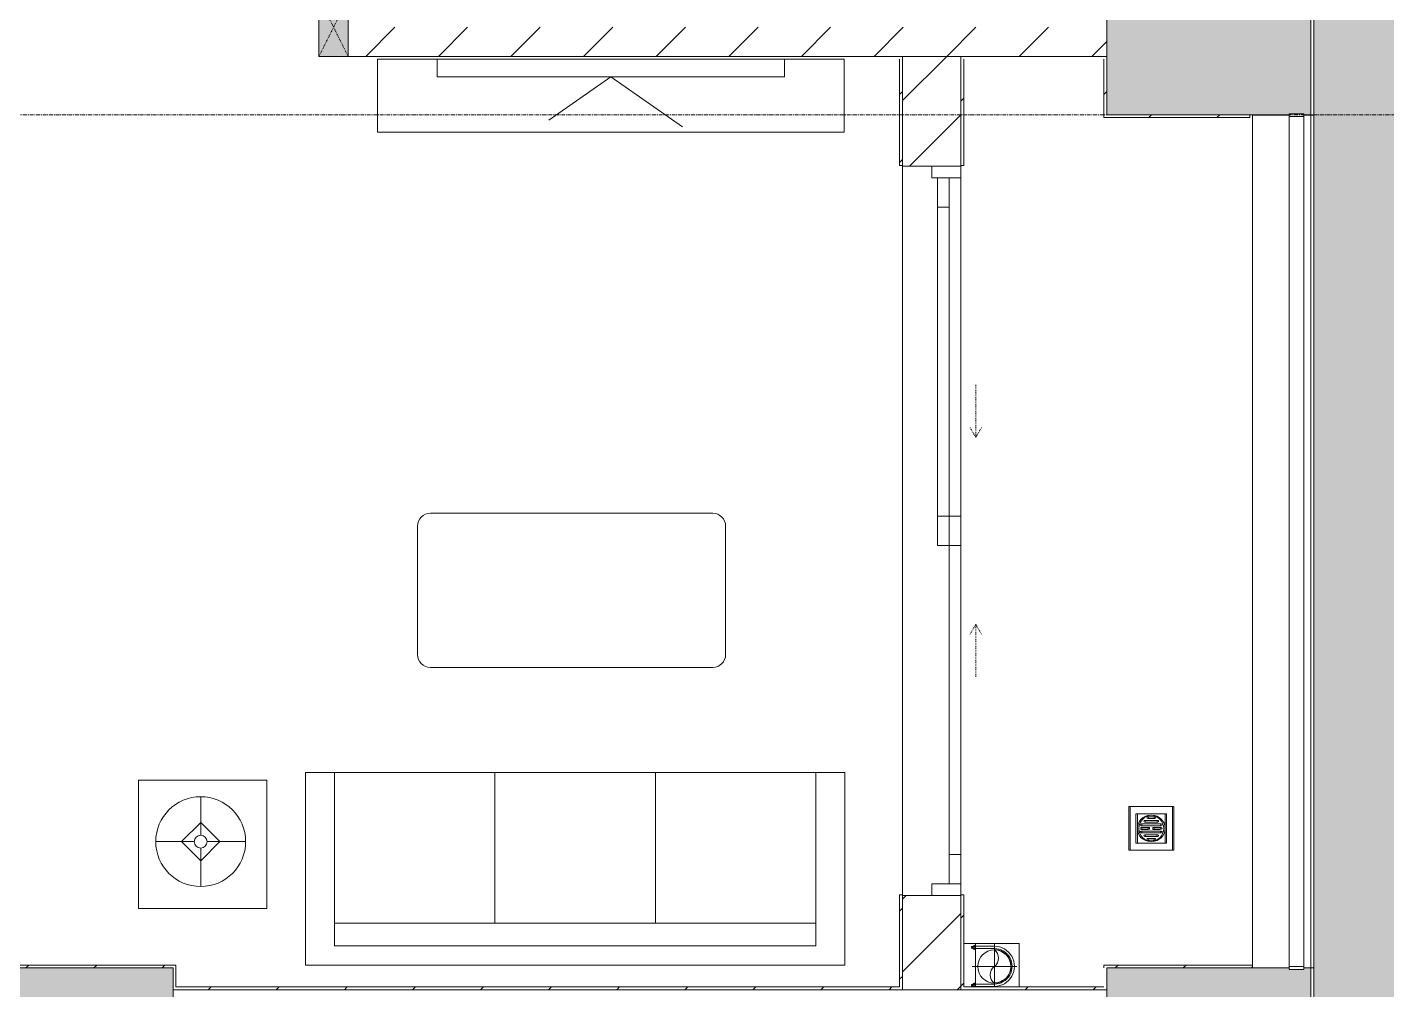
# Model space of a CAD drawing. Header units: millimetres. Extents: x 5357 to 259384, y -16348 to 109893.
# Drawn here: x 122853 to 127512, y 70037 to 73337 of the extents above; entities that cross this region are included whole.
import ezdxf

# ---------------------------------------------------------------- set-up
doc = ezdxf.new("R2010")
doc.units = ezdxf.units.MM
for name, pattern in [('Dash', [6, 3, -3]), ('Grid Line', [22.225, 12.7, -3.175, 3.175, -3.175]), ('IMPORT-CENTER _3_', [10.16, 6.35, -1.27, 1.27, -1.27])]:
    doc.linetypes.add(name, pattern=pattern)
for name, color, linetype, lineweight in [('0-1', 7, 'Continuous', 5), ('A-DOOR', 31, 'Continuous', 9), ('A-DOOR-FRAM', 31, 'Continuous', 9), ('A-DOOR-HDLN', 31, 'Dash', 9), ('A-FLOR-1', 53, 'Continuous', 9), ('A-FLOR-HRAL', 11, 'Continuous', 9), ('A-FLOR-PATT', 8, 'Continuous', 9), ('A-WALL', 113, 'Continuous', 9), ('A-WALL-1', 9, 'Continuous', 18), ('A-WALL-3', 113, 'Continuous', 18), ('A-WALL-PATT', 111, 'Continuous', 9), ('A-WALL-PATT-1', 10, 'Continuous', 9), ('A-WALL-PATT-2', 53, 'Continuous', 9), ('G-IMPT', 8, 'Continuous', 9), ('G-IMPT-2', 8, 'IMPORT-CENTER _3_', 9), ('I-FURN', 30, 'Continuous', 9), ('I-FURN-1', 254, 'Continuous', 9), ('I-WALL-1', 9, 'Continuous', 18), ('M-EQPM', 50, 'Continuous', 9), ('M-EQPM-1', 254, 'Continuous', 9), ('M-EQPM-2', 53, 'Continuous', 9), ('S-COLS-1', 253, 'Continuous', 5), ('S-COLS-2', 9, 'Continuous', 18), ('S-COLS-3', 53, 'Continuous', 9), ('S-COLS-4', 254, 'Continuous', 9), ('S-COLS-HDLN-1', 53, 'Dash', 9), ('S-GRID-1', 1, 'Grid Line', 9)]:
    doc.layers.add(name, color=color, linetype=linetype, lineweight=lineweight)
pattern_1 = [(45, (0, 0), (-124.4508, 124.4508), [])]
pattern_2 = [(45, (0, 0), (-116.67262, 116.67262), [])]

# ---------------------------------------------------------------- blocks, each defined once
blk = doc.blocks.new('NCV_TKTC_KET CAU_rvt-1-TKCS_MB CẢNH QUAN CÂY XANH')
at = {"layer": 'S-COLS-1'}
for points in [[(127252.4, 73036.9), (127252.4, 73386.9), (126552.4, 73386.9), (126552.4, 73036.9), (127177.6, 73036.9), (127177.6, 73040.3), (127227.6, 73040.3), (127227.6, 73036.9)], [(123352.6, 69761.9), (123352.6, 70111.9), (122052.6, 70111.9), (122052.6, 69761.9), (122769.2, 69761.9)], [(127227.6, 69761.9), (127252.6, 69761.9), (127252.6, 70111.9), (127227.6, 70111.9), (127227.6, 70106.9), (127177.6, 70106.9), (127177.6, 70111.9), (126552.6, 70111.9), (126552.6, 69761.9), (127177.6, 69761.9)]]:
    blk.add_hatch(color=256, dxfattribs=at).paths.add_polyline_path(points)
at = {"layer": 'A-FLOR-1'}
blk.add_line((127252.5, 73035.3), (127252.5, 73386.9), dxfattribs=at)
at = {"layer": 'S-COLS-2'}
for p, q in [((126552.4, 73386.9), (126552.4, 73036.9)), ((127252.4, 73036.9), (127252.4, 73386.9)), ((126552.4, 73036.9), (127177.6, 73036.9)), ((127227.6, 73036.9), (127252.4, 73036.9)), ((123352.6, 70111.9), (122052.6, 70111.9)), ((123352.6, 69761.9), (123352.6, 70111.9)), ((127177.6, 70111.9), (126552.6, 70111.9)), ((126552.6, 70111.9), (126552.6, 69761.9)), ((127252.6, 70111.9), (127227.6, 70111.9)), ((127252.6, 69761.9), (127252.6, 70111.9))]:
    blk.add_line(p, q, dxfattribs=at)
blk = doc.blocks.new('G1_SOF - BO TRU - 100x200-V121-TKCS_MB CẢNH QUAN CÂY XANH')
at = {"layer": 'S-COLS-3'}
blk.add_hatch(color=256, dxfattribs=at).paths.add_polyline_path([(50, 100), (-50, 100), (-50, -100), (50, -100)])
at = {"layer": 'S-COLS-2'}
for p, q in [((-50, 100), (50, 100)), ((-50, -100), (-50, 100)), ((50, 100), (50, -100))]:
    blk.add_line(p, q, dxfattribs=at)
at = {"layer": 'S-COLS-HDLN-1'}
for p, q in [((50, -100), (-50, 100)), ((-50, -100), (50, 100))]:
    blk.add_line(p, q, dxfattribs=at)
blk = doc.blocks.new('LOBBY_SOFA_1 - LOBBY_SOFA_1-V123-TKCS_MB CẢNH QUAN CÂY XANH')
at = {"layer": 'I-FURN'}
for p, q in [((-2128.3, 1548.5), (-1160.3, 1548.5)), ((-2172.3, 1064.5), (-2172.3, 1504.5)), ((-1116.3, 1504.5), (-1116.3, 1064.5)), ((-1160.3, 1020.5), (-2128.3, 1020.5)), ((-2556, 660), (-708, 660)), ((-2556, 0), (-2556, 660)), ((-2457, 66), (-2457, 660)), ((-1907, 143), (-1907, 660)), ((-1357, 143), (-1357, 660)), ((-807, 660), (-807, 66)), ((-708, 660), (-708, 0)), ((-2688.2, 633.5), (-3128.2, 633.5)), ((-3128.2, 633.5), (-3128.2, 193.5)), ((-2688.2, 193.5), (-2688.2, 633.5)), ((-2915.4, 445), (-2915.4, 577)), ((-2981.4, 423), (-2915.4, 489)), ((-2915.4, 489), (-2849.4, 423)), ((-2937.4, 423), (-3069.4, 423)), ((-2915.4, 357), (-2981.4, 423)), ((-2849.4, 423), (-2915.4, 357)), ((-2893.4, 423), (-2761.4, 423)), ((-2915.4, 269), (-2915.4, 401)), ((-3128.2, 193.5), (-2688.2, 193.5)), ((-807, 143), (-2457, 143)), ((-807, 66), (-2457, 66)), ((-708, 0), (-2556, 0))]:
    blk.add_line(p, q, dxfattribs=at)
for radius in [154, 22]:
    blk.add_circle((-2915.4, 423), radius, dxfattribs=at)
for centre, start, end in [((-2128.3, 1504.5), 90, 180), ((-1160.3, 1504.5), 0, 90), ((-2128.3, 1064.5), 180, 270), ((-1160.3, 1064.5), 270, 0)]:
    blk.add_arc(centre, 44, start, end, dxfattribs=at)
at = {"layer": 'I-FURN-1'}
for p, q in [((-2128.3, 1548.5), (-1160.3, 1548.5)), ((-2172.3, 1064.5), (-2172.3, 1504.5)), ((-1116.3, 1504.5), (-1116.3, 1064.5)), ((-1160.3, 1020.5), (-2128.3, 1020.5)), ((-2556, 660), (-708, 660)), ((-2556, 0), (-2556, 660)), ((-708, 660), (-708, 0)), ((-3128.2, 633.5), (-2688.2, 633.5)), ((-3128.2, 193.5), (-3128.2, 633.5)), ((-2688.2, 633.5), (-2688.2, 193.5)), ((-2688.2, 193.5), (-3128.2, 193.5)), ((-708, 0), (-2556, 0))]:
    blk.add_line(p, q, dxfattribs=at)
for centre, start, end in [((-2128.3, 1504.5), 90, 180), ((-1160.3, 1504.5), 0, 90), ((-2128.3, 1064.5), 180, 270), ((-1160.3, 1064.5), 270, 0)]:
    blk.add_arc(centre, 44, start, end, dxfattribs=at)
blk = doc.blocks.new('RES_BAN AN - RES_BAN AN-V90-TKCS_MB CẢNH QUAN CÂY XANH')
at = {"layer": 'I-FURN-1'}
for p, q in [((0, 250), (1600, 250)), ((0, 0), (0, 250)), ((1600, 250), (1600, 0)), ((1600, 0), (0, 0))]:
    blk.add_line(p, q, dxfattribs=at)
blk = doc.blocks.new('KE TIVI-2 - KE TIVI-2-V91-TKCS_MB CẢNH QUAN CÂY XANH')
at = {"layer": 'I-FURN-1'}
for p, q in [((0, 60), (-245.7, 232.1)), ((213, 209.1), (0, 60)), ((-595.6, 60), (595.6, 60)), ((-595.6, 0), (-595.6, 60)), ((595.6, 60), (595.6, 0)), ((595.6, 0), (-595.6, 0))]:
    blk.add_line(p, q, dxfattribs=at)
blk = doc.blocks.new('THU NUOC - THU NUOC-V57-TKCS_MB CẢNH QUAN CÂY XANH')
at = {"layer": 'M-EQPM-2'}
for p, q in [((-66.3, 70.6), (-66.3, -79.4)), ((83.7, 70.6), (-66.3, 70.6)), ((83.7, -79.4), (83.7, 70.6)), ((58.7, 45.6), (-41.3, 45.6)), ((-41.3, 45.6), (-41.3, -54.4)), ((-23.3, 10.8), (40.9, 10.8)), ((40.9, 4.8), (-23.3, 4.8)), ((-11, 23.3), (28.5, 23.3)), ((28.5, 17.3), (-11, 17.3)), ((-1.1, 35.6), (18.5, 35.6)), ((18.5, 29.6), (-1.1, 29.6)), ((58.7, -54.4), (58.7, 45.6)), ((-23.3, -1.2), (0.7, -1.2)), ((0.7, -7.2), (-23.3, -7.2)), ((-23.3, -13.6), (40.9, -13.6)), ((40.9, -19.6), (-23.3, -19.6)), ((-11, -26.1), (28.5, -26.1)), ((28.5, -32.1), (-11, -32.1)), ((-1.1, -38.5), (18.5, -38.5)), ((18.5, -44.5), (-1.1, -44.5)), ((0.7, -1.2), (0.7, -7.2)), ((16.7, -1.2), (40.9, -1.2)), ((16.7, -7.2), (16.7, -1.2)), ((40.9, -7.2), (16.7, -7.2)), ((-66.3, -79.4), (83.7, -79.4)), ((-41.3, -54.4), (58.7, -54.4))]:
    blk.add_line(p, q, dxfattribs=at)
for centre, radius, start, end in [((8.7, -4.4), 45, 0, 180), ((8.7, -4.4), 45, 0, 180), ((-23.3, 7.8), 3, 90, 270), ((-11, 20.3), 3, 90, 270), ((-1.1, 32.6), 3, 90, 270), ((18.5, 32.6), 3, 270, 90), ((28.5, 20.3), 3, 270, 90), ((40.9, 7.8), 3, 270, 90), ((8.7, -4.4), 45, 180, 360), ((8.7, -4.4), 45, 180, 360), ((-23.3, -4.2), 3, 90, 270), ((-23.3, -16.6), 3, 90, 270), ((-11, -29.1), 3, 90, 270), ((-1.1, -41.5), 3, 90, 270), ((18.5, -41.5), 3, 270, 90), ((28.5, -29.1), 3, 270, 90), ((40.9, -4.2), 3, 270, 90), ((40.9, -16.6), 3, 270, 90)]:
    blk.add_arc(centre, radius, start, end, dxfattribs=at)
blk = doc.blocks.new('NCV_TKTC_TANG 1_rvt-1-TKCS_MB CẢNH QUAN CÂY XANH')
at = {"layer": 'A-WALL-PATT-1'}
h = blk.add_hatch(dxfattribs=at)
h.set_pattern_fill('FP_2', color=256, style=0, pattern_type=2)
h.set_pattern_definition(pattern_1)
h.paths.add_polyline_path([(126400.5, 73236.9), (126552.6, 73236.9), (126552.6, 73336.9), (123952.6, 73336.9), (123952.6, 73236.9), (123979.6, 73236.9)])
at = {"layer": 'A-WALL-PATT-2'}
h = blk.add_hatch(dxfattribs=at)
h.set_pattern_fill('FP_10', color=256, style=0, pattern_type=2)
h.set_pattern_definition(pattern_2)
h.paths.add_polyline_path([(125842.6, 70046.9), (125852.6, 70046.9), (125852.6, 70362.4), (125842.6, 70362.4)])
h.paths.add_polyline_path([(125852.6, 72862.4), (125852.6, 73226.9), (125842.6, 73226.9), (125842.6, 72862.4)])
h = blk.add_hatch(dxfattribs=at)
h.set_pattern_fill('FP_10', color=256, style=0, pattern_type=2)
h.set_pattern_definition(pattern_2)
h.paths.add_polyline_path([(126052.6, 70036.9), (126062.6, 70036.9), (126062.6, 70362.4), (126052.6, 70360.3)])
h.paths.add_polyline_path([(126062.6, 72862.4), (126062.6, 73226.9), (126052.6, 73226.9), (126052.6, 72862.4)])
h = blk.add_hatch(dxfattribs=at)
h.set_pattern_fill('FP_10', color=256, style=0, pattern_type=2)
h.set_pattern_definition(pattern_2)
h.paths.add_polyline_path([(126552.6, 73026.9), (126552.6, 73226.9), (126542.6, 73226.9), (126542.6, 73026.9)])
h = blk.add_hatch(dxfattribs=at)
h.set_pattern_fill('FP_10', color=256, style=0, pattern_type=2)
h.set_pattern_definition(pattern_2)
h.paths.add_polyline_path([(126552.6, 73026.9), (127042.6, 73026.9), (127042.6, 73036.9), (126552.6, 73036.9)])
h = blk.add_hatch(dxfattribs=at)
h.set_pattern_fill('FP_10', color=256, style=0, pattern_type=2)
h.set_pattern_definition(pattern_2)
h.paths.add_polyline_path([(122769.2, 70111.9), (123352.4, 70111.9), (123352.4, 70121.9), (122042.4, 70121.9), (122042.4, 70111.9), (122163.9, 70111.9)])
h = blk.add_hatch(dxfattribs=at)
h.set_pattern_fill('FP_10', color=256, style=0, pattern_type=2)
h.set_pattern_definition(pattern_2)
h.paths.add_polyline_path([(126552.6, 70111.9), (127052.6, 70111.9), (127052.6, 70121.9), (126542.6, 70121.9), (126542.6, 70111.9)])
h = blk.add_hatch(dxfattribs=at)
h.set_pattern_fill('FP_10', color=256, style=0, pattern_type=2)
h.set_pattern_definition(pattern_2)
h.paths.add_polyline_path([(123352.4, 70036.9), (125852.6, 70036.9), (125852.6, 70046.9), (123352.4, 70046.9)])
h = blk.add_hatch(dxfattribs=at)
h.set_pattern_fill('FP_10', color=256, style=0, pattern_type=2)
h.set_pattern_definition(pattern_2)
h.paths.add_polyline_path([(126552.6, 70036.9), (126552.6, 70046.9), (126062.6, 70046.9), (126062.6, 70036.9), (126400.5, 70036.9)])
at = {"layer": 'A-FLOR-1'}
for p, q in [((125852.6, 70362.4), (125852.6, 72860.3)), ((125852.6, 72860.3), (125852.6, 70362.4)), ((126052.6, 71660.3), (126052.6, 72820.3))]:
    blk.add_line(p, q, dxfattribs=at)
at = {"layer": 'A-WALL-1'}
for p, q in [((126552.6, 73236.9), (126552.6, 73336.9)), ((123952.6, 73236.9), (126552.6, 73236.9))]:
    blk.add_line(p, q, dxfattribs=at)
at = {"layer": 'I-WALL-1'}
for p, q in [((125842.6, 73226.9), (125842.6, 72862.4)), ((125852.6, 72862.4), (125852.6, 73226.9)), ((126052.6, 73226.9), (126052.6, 72862.4)), ((126062.6, 72862.4), (126062.6, 73226.9)), ((126542.6, 73226.9), (126542.6, 73026.9)), ((126552.6, 73036.9), (126552.6, 73226.9)), ((126542.6, 73026.9), (126552.6, 73026.9)), ((127042.6, 73036.9), (126552.6, 73036.9)), ((126552.6, 73026.9), (127042.6, 73026.9)), ((127042.6, 73026.9), (127042.6, 73036.9)), ((125842.6, 72862.4), (125852.6, 72862.4)), ((126052.6, 72862.4), (126062.6, 72862.4)), ((125842.6, 70362.4), (125842.6, 70046.9)), ((125852.6, 70362.4), (125842.6, 70362.4)), ((125852.6, 70046.9), (125852.6, 70362.4)), ((126062.6, 70362.4), (126052.6, 70362.4)), ((126052.6, 70360.3), (126052.6, 70036.9)), ((126062.6, 70046.9), (126062.6, 70362.4)), ((123352.4, 70121.9), (122042.4, 70121.9)), ((122052.4, 70111.9), (123352.4, 70111.9)), ((123362.4, 70121.9), (123352.4, 70121.9)), ((123352.4, 70111.9), (123352.4, 70046.9)), ((123362.4, 70046.9), (123362.4, 70121.9)), ((127052.6, 70121.9), (126542.6, 70121.9)), ((126542.6, 70121.9), (126542.6, 70111.9)), ((126552.6, 70111.9), (127052.6, 70111.9)), ((127052.6, 70111.9), (127052.6, 70121.9)), ((123352.4, 70046.9), (123352.4, 70036.9)), ((125842.6, 70046.9), (123362.4, 70046.9)), ((125852.6, 70036.9), (125852.6, 70046.9)), ((126542.6, 70046.9), (126062.6, 70046.9)), ((126552.6, 70036.9), (126552.6, 70046.9)), ((123352.4, 70036.9), (125852.6, 70036.9)), ((126052.6, 70036.9), (126062.6, 70036.9)), ((126062.6, 70036.9), (126552.6, 70036.9))]:
    blk.add_line(p, q, dxfattribs=at)
at = {"layer": 'I-FURN-1', "rotation": 180}
for name, p in [('RES_BAN AN - RES_BAN AN-V90-TKCS_MB CẢNH QUAN CÂY XANH', (125652.9, 73226.9)), ('KE TIVI-2 - KE TIVI-2-V91-TKCS_MB CẢNH QUAN CÂY XANH', (124852.9, 73226.9))]:
    blk.add_blockref(name, p, dxfattribs=at)
at = {"layer": 'I-FURN-1'}
blk.add_blockref('LOBBY_SOFA_1 - LOBBY_SOFA_1-V123-TKCS_MB CẢNH QUAN CÂY XANH', (126362.6, 70121.9), dxfattribs=at)
at = {"layer": 'M-EQPM-1', "rotation": 180}
blk.add_blockref('THU NUOC - THU NUOC-V57-TKCS_MB CẢNH QUAN CÂY XANH', (126711.4, 70585.8), dxfattribs=at)
at = {"layer": 'S-COLS-4', "rotation": 180}
blk.add_blockref('G1_SOF - BO TRU - 100x200-V121-TKCS_MB CẢNH QUAN CÂY XANH', (123902.6, 73336.9), dxfattribs=at)
blk = doc.blocks.new('TKTC_XREF_251221_MB TANG 1 - TKTC_XREF_260130_MB TANG 1_dwg_CUM U_DN100-V204-TKCS_MB CẢNH QUAN CÂY XANH')
at = {"layer": 'G-IMPT'}
blk.add_hatch(color=256, dxfattribs=at).paths.add_polyline_path([(0, 61), (15.8, 58.9), (30.5, 52.8), (43.1, 43.1), (52.8, 30.5), (58.9, 15.8), (61, 0), (58.9, -15.8), (52.8, -30.5), (43.1, -43.1), (30.5, -52.8), (15.8, -58.9), (0, -61), (0, -57), (14.8, -55.1), (28.5, -49.4), (40.3, -40.3), (49.4, -28.5), (55.1, -14.8), (57, 0), (55.1, 14.8), (49.4, 28.5), (40.3, 40.3), (28.5, 49.4), (14.8, 55.1), (0, 57)])
for p, q in [((-79.1, 66.6), (-79.1, 63.4)), ((-76.6, 66.6), (-76.6, 63.4)), ((-74.6, 66.6), (-74.6, 63.4)), ((-72.7, 69.3), (-72.7, 60.7)), ((-66.9, 67.9), (-71.7, 67.9)), ((-66.9, 62.1), (-71.7, 62.1)), ((-65, 69), (0, 69)), ((-79.1, -63.4), (-79.1, -66.6)), ((-76.6, -63.4), (-76.6, -66.6)), ((-74.6, -63.4), (-74.6, -66.6)), ((-72.7, -60.7), (-72.7, -69.3)), ((-66.9, -62.1), (-71.7, -62.1)), ((-66.9, -67.9), (-71.7, -67.9)), ((-65, -69), (0, -69))]:
    blk.add_line(p, q, dxfattribs=at)
at = {"layer": 'G-IMPT', "flags": 128}
for points in [[(-72.7, 67.6), (-78.1, 67.6), (-78.1, 62.4), (-72.7, 62.4)], [(-71.7, 59.2), (-66.9, 59.2), (-66.9, 70.8), (-71.7, 70.8)], [(-65, 70.9), (-65, 57.3), (-66.9, 57.3), (-66.9, 59.2)], [(-65, 61), (0, 61), (0, 57)], [(-72.7, -62.4), (-78.1, -62.4), (-78.1, -67.6), (-72.7, -67.6)], [(-71.7, -70.8), (-66.9, -70.8), (-66.9, -59.2), (-71.7, -59.2)], [(-66.9, -59.2), (-66.9, -57.3), (-65, -57.3), (-65, -72.7), (-66.9, -72.7), (-66.9, -70.8)], [(-65, -61), (0, -61), (0, -57)]]:
    blk.add_lwpolyline(points, dxfattribs=at)
at = {"layer": 'G-IMPT'}
for centre, radius, start, end in [((-78.1, 66.6), 0.96, 90, 180), ((-78.1, 63.4), 0.96, 180, 270), ((-71.1, 69.3), 1.56, 112.6199, 247.3801), ((-67.9, 65), 4.8, 143.1301, 216.8699), ((-71.1, 60.7), 1.56, 112.6199, 247.3801), ((0, 0), 69, 270, 90), ((0, 0), 61, 270, 90), ((0, 0), 57, 270, 90), ((-78.1, -63.4), 0.96, 90, 180), ((-78.1, -66.6), 0.96, 180, 270), ((-71.1, -60.7), 1.56, 112.6199, 247.3801), ((-67.9, -65), 4.8, 143.1301, 216.8699), ((-71.1, -69.3), 1.56, 112.6199, 247.3801)]:
    blk.add_arc(centre, radius, start, end, dxfattribs=at)
blk = doc.blocks.new('TKTC_XREF_251221_MB TANG 1 - TKTC_XREF_260130_MB TANG 1_dwg_$cc-4202121-TKCS_MB CẢNH QUAN CÂY XANH')
at = {"layer": 'G-IMPT'}
blk.add_circle((0, 0), 0.5, dxfattribs=at)
for centre, radius, start, end in [((0, 0), 0.5, 90, 270), ((0.188, 0.25), 0.313, 126.8699, 233.1301), ((-0.188, -0.25), 0.313, 306.8699, 53.1301)]:
    blk.add_arc(centre, radius, start, end, dxfattribs=at)
at = {"layer": 'G-IMPT-2'}
for p, q in [((0, -0.614), (0, 0.673)), ((-0.673, 0), (0.673, 0))]:
    blk.add_line(p, q, dxfattribs=at)
blk = doc.blocks.new('TKTC_XREF_251221_MB TANG 1 - TKTC_XREF_260130_MB TANG 1_dwg_THU NUOC - THU NUOC-444531-TKCS_MB TẦNG 1-4202124-TKCS_MB CẢNH QUAN CÂY XANH')
at = {"layer": 'M-EQPM'}
for p, q in [((-23.3, 10.8), (40.9, 10.8)), ((40.9, 4.8), (-23.3, 4.8)), ((-11, 23.3), (28.5, 23.3)), ((28.5, 17.3), (-11, 17.3)), ((-1.1, 35.6), (18.5, 35.6)), ((18.5, 29.6), (-1.1, 29.6)), ((-23.3, -13.6), (40.9, -13.6)), ((40.9, -19.6), (-23.3, -19.6)), ((-11, -26.1), (28.5, -26.1)), ((28.5, -32.1), (-11, -32.1)), ((-1.1, -38.5), (18.5, -38.5)), ((18.5, -44.5), (-1.1, -44.5))]:
    blk.add_line(p, q, dxfattribs=at)
at = {"layer": 'M-EQPM', "flags": 128}
for points in [[(83.7, -79.4), (83.7, 70.6), (-66.3, 70.6), (-66.3, -79.4)], [(58.7, -54.4), (58.7, 45.6), (-41.3, 45.6), (-41.3, -54.4)]]:
    blk.add_lwpolyline(points, close=True, dxfattribs=at)
for points in [[(-23.3, -1.2), (0.7, -1.2), (0.7, -7.2), (-23.3, -7.2)], [(40.9, -7.2), (16.7, -7.2), (16.7, -1.2), (40.9, -1.2)]]:
    blk.add_lwpolyline(points, dxfattribs=at)
at = {"layer": 'M-EQPM'}
for centre, radius, start, end in [((8.7, -4.4), 45, 360, 180), ((8.7, -4.4), 45, 360, 180), ((-23.3, 7.8), 3, 90, 270), ((-11, 20.3), 3, 90, 270), ((-1.1, 32.6), 3, 90, 270), ((18.5, 32.6), 3, 270, 90), ((28.5, 20.3), 3, 270, 90), ((40.9, 7.8), 3, 270, 90), ((8.7, -4.4), 45, 180, 360), ((8.7, -4.4), 45, 180, 360), ((-23.3, -4.2), 3, 90, 270), ((-23.3, -16.6), 3, 90, 270), ((-11, -29.1), 3, 90, 270), ((-1.1, -41.5), 3, 90, 270), ((18.5, -41.5), 3, 270, 90), ((28.5, -29.1), 3, 270, 90), ((40.9, -4.2), 3, 270, 90), ((40.9, -16.6), 3, 270, 90)]:
    blk.add_arc(centre, radius, start, end, dxfattribs=at)
blk = doc.blocks.new('TKTC_XREF_251221_MB TANG 1 - TKTC_XREF_260130_MB TANG 1_dwg-4202109-TKCS_MB CẢNH QUAN CÂY XANH')
at = {"layer": 'G-IMPT', "flags": 128}
for points in [[(-77089.1, -331151), (-77049.3, -331151.2), (-77049.3, -331299.7)], [(-76899.5, -331299.7), (-76899.5, -331151.1), (-77049.2, -331151.1), (-77049.2, -331299.7)]]:
    blk.add_lwpolyline(points, dxfattribs=at)
at = {"extrusion": (0, 0, -1), "zscale": -1}
blk.add_blockref('TKTC_XREF_251221_MB TANG 1 - TKTC_XREF_260130_MB TANG 1_dwg_THU NUOC - THU NUOC-444531-TKCS_MB TẦNG 1-4202124-TKCS_MB CẢNH QUAN CÂY XANH', (76435.4, -330752), dxfattribs=at)
at = {"extrusion": (0, 0, -1)}
for name, p, xscale, yscale, zscale, rotation in [('TKTC_XREF_251221_MB TANG 1 - TKTC_XREF_260130_MB TANG 1_dwg_CUM U_DN100-V204-TKCS_MB CẢNH QUAN CÂY XANH', (76984.3, -331229), 0.9975000000000006, 0.9975000000000006, -0.9975000000000006, 180.000991338195), ('TKTC_XREF_251221_MB TANG 1 - TKTC_XREF_260130_MB TANG 1_dwg_$cc-4202121-TKCS_MB CẢNH QUAN CÂY XANH', (76984.3, -331229.9), 113.7150000000073, 113.7150000000073, -113.7150000000073, 359.9990086636432)]:
    blk.add_blockref(name, p, dxfattribs=dict(at, xscale=xscale, yscale=yscale, zscale=zscale, rotation=rotation))
blk = doc.blocks.new('TKTC_XREF_251221_MB TANG 1 - TKTC_XREF_251221_MB TANG 1-2038492-TKCS_MB CẢNH QUAN CÂY XANH')
blk.add_blockref('TKTC_XREF_251221_MB TANG 1 - TKTC_XREF_260130_MB TANG 1_dwg-4202109-TKCS_MB CẢNH QUAN CÂY XANH', (169499.1, 384109.7))
blk = doc.blocks.new('Railing - 50 x 10mm-1251311-TKCS_MB CẢNH QUAN CÂY XANH')
at = {"layer": 'A-FLOR-HRAL'}
for p, q in [((25, 5), (-25, 5)), ((-25, 5), (-25, -5)), ((25, -5), (25, 5)), ((-25, -5), (25, -5))]:
    blk.add_line(p, q, dxfattribs=at)
blk = doc.blocks.new('Railing - Railing-3224903-TKCS_MB CẢNH QUAN CÂY XANH')
at = {"layer": 'A-FLOR-HRAL'}
for p, q in [((127177.6, 73030.3), (127177.6, 70116.9)), ((127227.6, 70116.9), (127227.6, 73030.3))]:
    blk.add_line(p, q, dxfattribs=at)
at = {"extrusion": (0, 0, -1), "zscale": -1}
for p in [(-127202.6, 73035.3), (-127202.6, 70111.9)]:
    blk.add_blockref('Railing - 50 x 10mm-1251311-TKCS_MB CẢNH QUAN CÂY XANH', p, dxfattribs=at)
blk = doc.blocks.new('DEG_02-DEG_03 - DEG_02-2500x2400mm-CỬA ĐI 02 CÁNH TRƯỢT-841416-TKCS_MB CẢNH QUAN CÂY XANH')
at = {"layer": 'A-DOOR'}
for p, q in [((-50, -60), (-50, -20)), ((-50, -20), (50, -20)), ((50, -20), (50, -60)), ((1110, -20), (50, -20)), ((1110, -60), (1110, -20)), ((1110, -20), (1210, -20)), ((1210, -20), (1210, -60)), ((-1210, -100), (-1210, -60)), ((-1210, -60), (-1110, -60)), ((-1110, -60), (-1110, -100)), ((-50, -60), (-1110, -60)), ((50, -60), (-50, -60)), ((-50, -100), (-50, -60)), ((-50, -60), (50, -60)), ((50, -60), (1110, -60)), ((50, -60), (50, -100)), ((1210, -60), (1110, -60)), ((-1110, -100), (-1210, -100)), ((-1110, -100), (-50, -100)), ((50, -100), (-50, -100))]:
    blk.add_line(p, q, dxfattribs=at)
at = {"layer": 'A-DOOR-FRAM'}
for p, q in [((-1250, 0), (-1210, 0)), ((-1250, -100), (-1250, 0)), ((-1210, 0), (-1210, -100)), ((1210, -100), (1210, 0)), ((1210, 0), (1250, 0)), ((1250, 0), (1250, -100)), ((-1210, -100), (-1250, -100)), ((1250, -100), (1210, -100))]:
    blk.add_line(p, q, dxfattribs=at)
at = {"layer": 'A-DOOR-HDLN'}
for p, q in [((-320.4, -151.1), (-355, -131.1)), ((320.4, -151.1), (355, -131.1)), ((-500.4, -151.1), (-320.4, -151.1)), ((-320.4, -151.1), (-355, -171.1)), ((320.4, -151.1), (355, -171.1)), ((500.4, -151.1), (320.4, -151.1))]:
    blk.add_line(p, q, dxfattribs=at)

msp = doc.modelspace()

# ---------------------------------------------------------------- hatches: boundary and pattern name
at = {"layer": 'A-FLOR-PATT'}
h = msp.add_hatch(dxfattribs=at)
h.set_pattern_fill('FP_23', color=256, style=0, pattern_type=2)
h.set_pattern_definition([(0, (167.64, 11.2), (558.8, 558.8), [83.82, -16.764, 22.352, -16.764, -419.1]), (0, (167.64, 11.2), (558.8, 558.8), [-139.7, 83.82, -335.28]), (0, (139.7, 27.94), (558.8, 558.8), [55.88, -41.91, 83.82, -41.91, -335.28]), (0, (139.7, 27.94), (558.8, 558.8), [-223.52, 55.88, -279.4]), (0, (335.3, 251.46), (558.8, 558.8), [69.85, -27.94, 69.85, -391.16]), (0, (55.9, 363.2), (558.8, 558.8), [27.94, -55.88, 27.94, -447.04]), (90, (111.76, 363.2), (-558.8, 558.8), [50.292, -508.508]), (90, (279.4, 27.94), (-558.8, 558.8), [55.88, -502.92]), (90, (419.1, 251.46), (-558.8, 558.8), [55.88, -502.92]), (45, (352.04, 22.35), (0, 558.7996), [55.88, -734.383]), (135, (206.76, 22.35), (-558.7996, 0), [55.88, -734.383]), (63.435, (335.28, 25.15), (-0.0005, 558.8001), [55.88, -1193.635]), (75.964, (307.34, 27.94), (-0.00237, 558.80038), [55.88, -2248.111]), (75.964, (447.04, 251.46), (-0.00237, 558.80038), [44.704, -2259.287]), (75.964, (122.94, 363.22), (-0.00237, 558.80038), [39.116, -2264.875]), (104.036, (251.46, 27.94), (0.00237, 558.80038), [55.88, -2248.111]), (104.036, (391.16, 251.46), (0.00237, 558.80038), [44.704, -2259.287]), (104.036, (100.58, 363.22), (0.00237, 558.80038), [39.116, -2264.875]), (116.565, (223.52, 25.15), (0.0005, 558.8001), [55.88, -1193.634])])
h.paths.add_polyline_path([(127279.7, 17346.9), (128821.3, 17348), (128913.1, 17354.5), (129012.7, 17373), (129095.6, 17396.9), (129203.1, 17443.5), (129291.6, 17495), (129356.5, 17541.1), (129431, 17607.6), (129497.5, 17682), (129555.2, 17763.4), (129603.5, 17850.8), (129641.7, 17943), (129669.3, 18038.9), (129686.7, 18149), (129691.6, 18236.9), (129691.6, 33727.4), (128462.6, 33727.4), (128462.6, 33737.4), (127262.6, 33737.4), (127262.6, 27336.9), (127252.6, 27336.9), (127252.6, 25721.9), (127262.6, 25721.9), (127262.6, 19136.9), (127252.6, 19136.9), (127252.6, 17346.9)])
h.paths.add_polyline_path([(127262.6, 37137.4), (129701.6, 37137.4), (129701.6, 40386.3), (129693.8, 40471.7), (129671.1, 40555.4), (129647.1, 40613.3), (129606.1, 40680.2), (129555.2, 40739.9), (129495.5, 40790.8), (129426.5, 40832.7), (129356.1, 40861.9), (129279.8, 40880.2), (129201.6, 40886.3), (128501.6, 40886.3), (128501.6, 61586.3), (129201.6, 61586.3), (129287, 61594.2), (129370.7, 61616.8), (129428.6, 61640.8), (129495.5, 61681.8), (129555.2, 61732.8), (129606.1, 61792.4), (129647.1, 61859.3), (129677.2, 61931.8), (129695.5, 62008.1), (129701.6, 62086.3), (129700.3, 74388.5), (129695.3, 74585.1), (129676.5, 74832.7), (129645.1, 75078.9), (129601.3, 75323.3), (129545.2, 75565.1), (129476.9, 75803.8), (129396.6, 76038.7), (129304.5, 76269.3), (129200.9, 76494.9), (129085.9, 76714.9), (128959, 76930.4), (128817.7, 77143.9), (128666.7, 77348.2), (128506.4, 77543.2), (128337.2, 77728.8), (128159.4, 77904.8), (127973.6, 78071), (127780.1, 78227), (127579.5, 78372.8), (127372.1, 78507.9), (127154.9, 78634.2), (126917.8, 78755.4), (126691.3, 78856.9), (126486.1, 78937.9), (126253.1, 79016.6), (126016.5, 79083.6), (125777.1, 79138.6), (125535.3, 79181.5), (125291.7, 79212.2), (125047, 79230.7), (124801.6, 79236.9), (118352.6, 79236.9), (118352.6, 78636.9), (118652.6, 78636.9), (118652.6, 78246.9), (122742.5, 78246.9), (122742.5, 78236.9), (122752.5, 78236.9), (122752.5, 79046.9), (125162.5, 79046.9), (125162.9, 78246.9), (127252.6, 78246.9), (127252.6, 76536.9), (127262.6, 76536.9), (127262.6, 69762.3), (127252.6, 69761.9), (127252.6, 68136.9), (127262.1, 68136.9), (127262.6, 61561.9), (127252.6, 61561.9), (127252.6, 59946.9), (127262.6, 59946.9), (127262.6, 53361.9), (127252.6, 53361.9), (127252.6, 51736.9), (127262.6, 51736.9), (127262.6, 45161.9), (127252.6, 45161.9), (127252.6, 43536.9), (127262.6, 43536.9), (127262.6, 37150.6)])
h.paths.add_polyline_path([(114552.6, 78246.9), (114552.6, 78636.9), (114552.6, 78639), (114552.6, 78649), (114852.6, 78649), (114852.6, 79318.2), (100352.6, 79318.2), (100172.4, 79311.5), (99993.1, 79291.8), (99836.3, 79264.3), (99668, 79222.6), (99503.1, 79169.4), (99342.2, 79104.8), (99165.7, 79017.6), (99035.8, 78943.1), (98891.7, 78846.8), (98754.7, 78740.6), (98625.3, 78625.3), (98504.2, 78501.2), (98392, 78369), (98301.8, 78246.9), (114542.6, 78246.9)])
at = {"layer": 'A-WALL-PATT'}
h = msp.add_hatch(dxfattribs=at)
h.set_pattern_fill('FP_1', color=256, style=0, pattern_type=2)
h.set_pattern_definition(pattern_1)
h.paths.add_polyline_path([(125952.6, 70036.9), (126052.6, 70036.9), (126052.6, 70360.3), (125852.6, 70360.3), (125852.6, 70036.9)])
h.paths.add_polyline_path([(125952.6, 72860.3), (126052.6, 72860.3), (126052.6, 73236.9), (125852.6, 73236.9), (125852.6, 72860.3)])

# ---------------------------------------------------------------- linework, layer by layer
at = {"layer": 'A-WALL'}
for p, q in [((127052.6, 70121.9), (127052.6, 73035.3)), ((127052.6, 73035.3), (127177.6, 73035.3)), ((127227.6, 73035.3), (127252.6, 73035.3)), ((127252.6, 70111.9), (127252.6, 73035.7)), ((127262.6, 73035.7), (127262.6, 70111.9)), ((125852.6, 70362.4), (125852.6, 72860.3)), ((126052.6, 72820.3), (126052.6, 71660.3))]:
    msp.add_line(p, q, dxfattribs=at)
at = {"layer": 'A-WALL-3'}
for p, q in [((127262.6, 73035.7), (127262.6, 76546.9)), ((127252.6, 73386.9), (127252.6, 73035.7)), ((126052.6, 73236.9), (125852.6, 73236.9)), ((125852.6, 73236.9), (125852.6, 72860.3)), ((126052.6, 72860.3), (126052.6, 73236.9)), ((127252.6, 73035.7), (127262.6, 73035.7)), ((125852.6, 72860.3), (125952.6, 72860.3)), ((125952.6, 70360.3), (125852.6, 70360.3)), ((125852.6, 70360.3), (125852.6, 70036.9)), ((126052.6, 70036.9), (126052.6, 70360.3)), ((127262.6, 70111.9), (127252.6, 70111.9)), ((127252.6, 70111.9), (127252.6, 69762.3)), ((127262.6, 69762.3), (127262.6, 70111.9)), ((125852.6, 70036.9), (126052.6, 70036.9))]:
    msp.add_line(p, q, dxfattribs=at)
at = {"layer": 'S-GRID-1'}
for p, q in [((127252.6, 20960.6), (127252.6, 80482.7)), ((130319.3, 73036.9), (29351.8, 73036.9))]:
    msp.add_line(p, q, dxfattribs=at)

# ---------------------------------------------------------------- block references
at = {"layer": '0-1'}
for name in ['NCV_TKTC_KET CAU_rvt-1-TKCS_MB CẢNH QUAN CÂY XANH', 'NCV_TKTC_TANG 1_rvt-1-TKCS_MB CẢNH QUAN CÂY XANH']:
    msp.add_blockref(name, (0, 0), dxfattribs=at)
at = {"layer": 'A-DOOR', "rotation": 90.00000000000011}
msp.add_blockref('DEG_02-DEG_03 - DEG_02-2500x2400mm-CỬA ĐI 02 CÁNH TRƯỢT-841416-TKCS_MB CẢNH QUAN CÂY XANH', (125952.6, 71610.3), dxfattribs=at)
at = {"layer": 'A-FLOR-HRAL'}
msp.add_blockref('Railing - Railing-3224903-TKCS_MB CẢNH QUAN CÂY XANH', (0, 0), dxfattribs=at)
at = {"layer": 'M-EQPM'}
msp.add_blockref('TKTC_XREF_251221_MB TANG 1 - TKTC_XREF_251221_MB TANG 1-2038492-TKCS_MB CẢNH QUAN CÂY XANH', (33652.6, 17236.9), dxfattribs=at)

doc.saveas('drawing.dxf')
